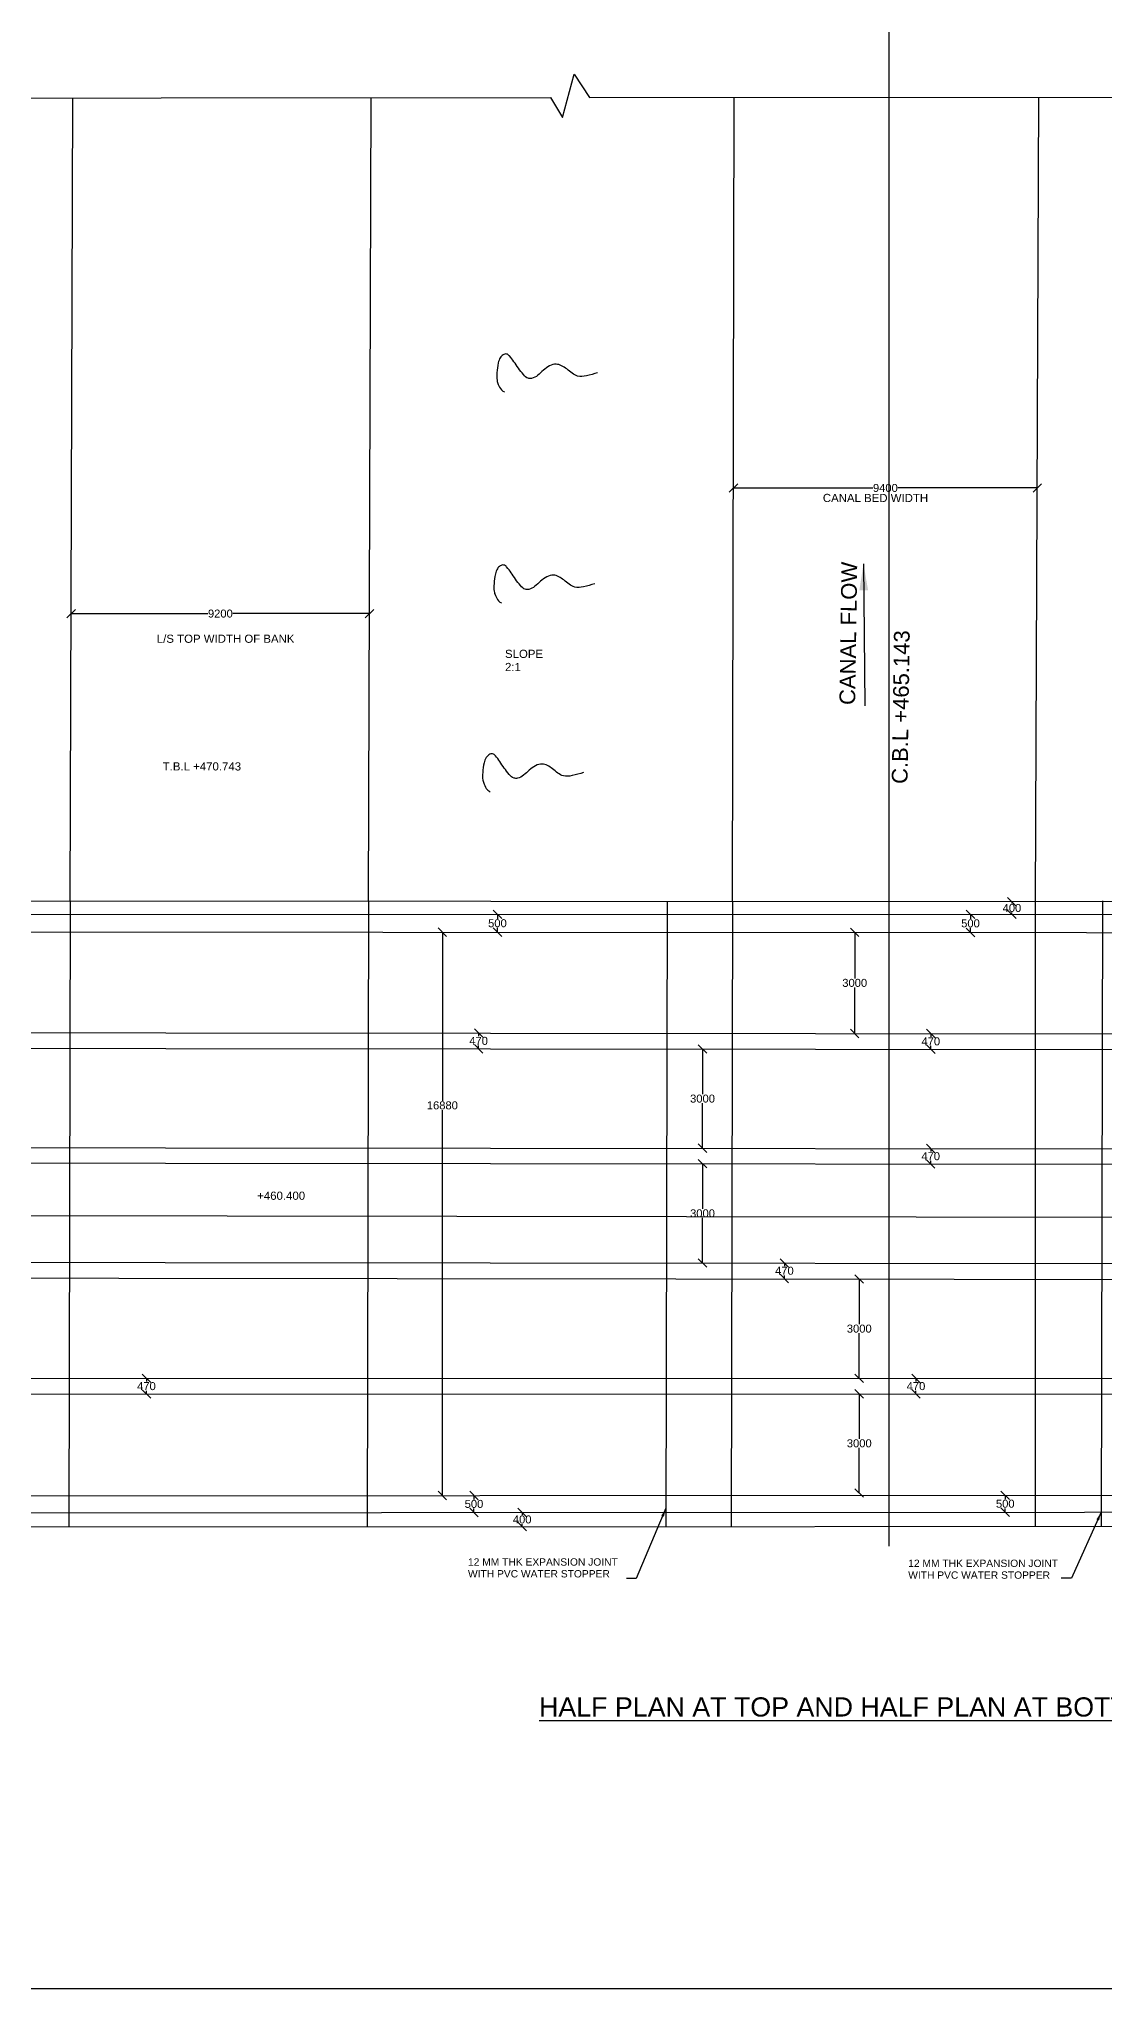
# Model space of a CAD drawing. Header units: metres. Extents: x 19593 to 20495, y 19582 to 20217.
# Drawn here: x 19874.1 to 20073.8, y 19581.8 to 19947.4 of the extents above; entities that cross this region are included whole.
import ezdxf

# ---------------------------------------------------------------- set-up
doc = ezdxf.new("R2010")
doc.units = ezdxf.units.M
doc.header["$MEASUREMENT"] = 0
doc.layers.add('DRAWING', color=2, linetype='Continuous')
doc.layers.add('TEXT', color=255, linetype='Continuous')
doc.styles.get("Standard").update_dxf_attribs({"font": 'arial.ttf'})
doc.dimstyles.get("Standard").update_dxf_attribs({"dimtxt": 1.5, "dimasz": 1.6, "dimexe": 0.18, "dimexo": 0.0625, "dimgap": 0.09, "dimtad": 0, "dimtih": 1, "dimtoh": 1, "dimdec": 4, "dimzin": 0, "dimdsep": 46, "dimtxsty": 'Standard', "dimblk": 'OBLIQUE', "dimcen": 0.09, "dimse1": 1, "dimse2": 1, "dimadec": 0, "dimazin": 0, "dimtfac": 1, "dimtdec": 4, "dimtofl": 0, "dimtmove": 0, "dimatfit": 3, "dimfxl": 1, "dimtolj": 1, "dimtzin": 0, "dimarcsym": 0})

# ---------------------------------------------------------------- blocks, each defined once
blk = doc.blocks.new('_Oblique')
at = {"color": 0, "linetype": 'ByBlock', "lineweight": -2}
blk.add_line((-0.5, -0.5), (0.5, 0.5), dxfattribs=at)
blk = doc.blocks.new('*D96')
at = {"layer": 'Defpoints', "color": 0, "transparency": 16777216}
for p in [(19949.57, 19779.93), (19949.76, 19779.93), (19949.53, 19674.34)]:
    blk.add_point(p, dxfattribs=at)
at = {"layer": 'DRAWING', "color": 0, "lineweight": -2, "transparency": 16777216}
for p, q in [((19949.76, 19779.93), (19949.76, 19748.32)), ((19949.76, 19674.34), (19949.76, 19746.61))]:
    blk.add_line(p, q, dxfattribs=at)
at = {"layer": 'DRAWING', "color": 0, "lineweight": -2, "transparency": 16777216, "xscale": 1.6, "yscale": 1.6, "zscale": 1.6}
for p, rotation in [((19949.76, 19779.93), 90), ((19949.76, 19674.34), 270)]:
    blk.add_blockref('_Oblique', p, dxfattribs=dict(at, rotation=rotation))
at = {"layer": 'DRAWING', "color": 0, "transparency": 16777216, "insert": (19949.76, 19747.47), "char_height": 1.5, "attachment_point": 5}
blk.add_mtext('\\A1;16880', dxfattribs=at)
blk = doc.blocks.new('*D97')
at = {"layer": 'Defpoints', "color": 0, "transparency": 16777216}
for p in [(19955.69, 19674.34), (19955.69, 19674.34), (19955.7, 19671.17)]:
    blk.add_point(p, dxfattribs=at)
at = {"layer": 'DRAWING', "color": 0, "lineweight": -2, "transparency": 16777216}
for p, q in [((19955.69, 19674.34), (19955.69, 19673.61)), ((19955.69, 19671.17), (19955.69, 19671.9))]:
    blk.add_line(p, q, dxfattribs=at)
at = {"layer": 'DRAWING', "color": 0, "lineweight": -2, "transparency": 16777216, "xscale": 1.6, "yscale": 1.6, "zscale": 1.6}
for p, rotation in [((19955.69, 19674.34), 90), ((19955.69, 19671.17), 270)]:
    blk.add_blockref('_Oblique', p, dxfattribs=dict(at, rotation=rotation))
at = {"layer": 'DRAWING', "color": 0, "transparency": 16777216, "insert": (19955.69, 19672.76), "char_height": 1.5, "attachment_point": 5}
blk.add_mtext('\\A1;500', dxfattribs=at)
blk = doc.blocks.new('*D98')
at = {"layer": 'Defpoints', "color": 0, "transparency": 16777216}
for p in [(19964.73, 19671.17), (19964.73, 19668.53), (19964.73, 19668.53)]:
    blk.add_point(p, dxfattribs=at)
at = {"layer": 'DRAWING', "color": 0, "lineweight": -2, "transparency": 16777216}
for p, q in [((19964.73, 19671.17), (19964.73, 19670.71)), ((19964.73, 19668.53), (19964.73, 19668.99))]:
    blk.add_line(p, q, dxfattribs=at)
at = {"layer": 'DRAWING', "color": 0, "lineweight": -2, "transparency": 16777216, "xscale": 1.6, "yscale": 1.6, "zscale": 1.6}
for p, rotation in [((19964.73, 19671.17), 90), ((19964.73, 19668.53), 270)]:
    blk.add_blockref('_Oblique', p, dxfattribs=dict(at, rotation=rotation))
at = {"layer": 'DRAWING', "color": 0, "transparency": 16777216, "insert": (19964.73, 19669.85), "char_height": 1.5, "attachment_point": 5}
blk.add_mtext('\\A1;400', dxfattribs=at)
blk = doc.blocks.new('*D99')
at = {"layer": 'Defpoints', "color": 0, "transparency": 16777216}
for p in [(19894.99, 19696.31), (19894.27, 19693.37), (19894.99, 19693.37)]:
    blk.add_point(p, dxfattribs=at)
at = {"layer": 'DRAWING', "color": 0, "lineweight": -2, "transparency": 16777216}
for p, q in [((19894.27, 19696.31), (19894.27, 19695.7)), ((19894.27, 19693.37), (19894.27, 19693.99))]:
    blk.add_line(p, q, dxfattribs=at)
at = {"layer": 'DRAWING', "color": 0, "lineweight": -2, "transparency": 16777216, "xscale": 1.6, "yscale": 1.6, "zscale": 1.6}
for p, rotation in [((19894.27, 19696.31), 90), ((19894.27, 19693.37), 270)]:
    blk.add_blockref('_Oblique', p, dxfattribs=dict(at, rotation=rotation))
at = {"layer": 'DRAWING', "color": 0, "transparency": 16777216, "insert": (19894.27, 19694.84), "char_height": 1.5, "attachment_point": 5}
blk.add_mtext('\\A1;470', dxfattribs=at)
blk = doc.blocks.new('*D101')
at = {"layer": 'Defpoints', "color": 0, "transparency": 16777216}
for p in [(19956.52, 19761.04), (19956.52, 19758.09), (19956.56, 19758.09)]:
    blk.add_point(p, dxfattribs=at)
at = {"layer": 'DRAWING', "color": 0, "lineweight": -2, "transparency": 16777216}
for p, q in [((19956.56, 19761.04), (19956.56, 19760.42)), ((19956.56, 19758.09), (19956.56, 19758.71))]:
    blk.add_line(p, q, dxfattribs=at)
at = {"layer": 'DRAWING', "color": 0, "lineweight": -2, "transparency": 16777216, "xscale": 1.6, "yscale": 1.6, "zscale": 1.6}
for p, rotation in [((19956.56, 19761.04), 90), ((19956.56, 19758.09), 270)]:
    blk.add_blockref('_Oblique', p, dxfattribs=dict(at, rotation=rotation))
at = {"layer": 'DRAWING', "color": 0, "transparency": 16777216, "insert": (19956.56, 19759.56), "char_height": 1.5, "attachment_point": 5}
blk.add_mtext('\\A1;470', dxfattribs=at)
blk = doc.blocks.new('*D102')
at = {"layer": 'Defpoints', "color": 0, "transparency": 16777216}
for p in [(19960.06, 19783.29), (19960.09, 19783.29), (19960.06, 19779.93)]:
    blk.add_point(p, dxfattribs=at)
at = {"layer": 'DRAWING', "color": 0, "lineweight": -2, "transparency": 16777216}
for p, q in [((19960.09, 19783.29), (19960.09, 19782.47)), ((19960.09, 19779.93), (19960.09, 19780.75))]:
    blk.add_line(p, q, dxfattribs=at)
at = {"layer": 'DRAWING', "color": 0, "lineweight": -2, "transparency": 16777216, "xscale": 1.6, "yscale": 1.6, "zscale": 1.6}
for p, rotation in [((19960.09, 19783.29), 90), ((19960.09, 19779.93), 270)]:
    blk.add_blockref('_Oblique', p, dxfattribs=dict(at, rotation=rotation))
at = {"layer": 'DRAWING', "color": 0, "transparency": 16777216, "insert": (19960.09, 19781.61), "char_height": 1.5, "attachment_point": 5}
blk.add_mtext('\\A1;500', dxfattribs=at)
blk = doc.blocks.new('*D103')
at = {"layer": 'Defpoints', "color": 0, "transparency": 16777216}
for p in [(20002.07, 19758.04), (19998.55, 19739.44), (20002.05, 19739.44)]:
    blk.add_point(p, dxfattribs=at)
at = {"layer": 'DRAWING', "color": 0, "lineweight": -2, "transparency": 16777216}
for p, q in [((19998.55, 19758.04), (19998.55, 19749.59)), ((19998.55, 19739.44), (19998.55, 19747.88))]:
    blk.add_line(p, q, dxfattribs=at)
at = {"layer": 'DRAWING', "color": 0, "lineweight": -2, "transparency": 16777216, "xscale": 1.6, "yscale": 1.6, "zscale": 1.6}
for p, rotation in [((19998.55, 19758.04), 90), ((19998.55, 19739.44), 270)]:
    blk.add_blockref('_Oblique', p, dxfattribs=dict(at, rotation=rotation))
at = {"layer": 'DRAWING', "color": 0, "transparency": 16777216, "insert": (19998.55, 19748.74), "char_height": 1.5, "attachment_point": 5}
blk.add_mtext('\\A1;3000', dxfattribs=at)
blk = doc.blocks.new('*D104')
at = {"layer": 'Defpoints', "color": 0, "transparency": 16777216}
for p in [(19998.55, 19736.54), (19998.53, 19717.93), (19998.55, 19717.93)]:
    blk.add_point(p, dxfattribs=at)
at = {"layer": 'DRAWING', "color": 0, "lineweight": -2, "transparency": 16777216}
for p, q in [((19998.55, 19736.54), (19998.55, 19728.09)), ((19998.55, 19717.93), (19998.55, 19726.38))]:
    blk.add_line(p, q, dxfattribs=at)
at = {"layer": 'DRAWING', "color": 0, "lineweight": -2, "transparency": 16777216, "xscale": 1.6, "yscale": 1.6, "zscale": 1.6}
for p, rotation in [((19998.55, 19736.54), 90), ((19998.55, 19717.93), 270)]:
    blk.add_blockref('_Oblique', p, dxfattribs=dict(at, rotation=rotation))
at = {"layer": 'DRAWING', "color": 0, "transparency": 16777216, "insert": (19998.55, 19727.23), "char_height": 1.5, "attachment_point": 5}
blk.add_mtext('\\A1;3000', dxfattribs=at)
blk = doc.blocks.new('*D105')
at = {"layer": 'Defpoints', "color": 0, "transparency": 16777216}
for p in [(19880.15, 19839.95), (19936.11, 19839.77), (19936.11, 19839.66)]:
    blk.add_point(p, dxfattribs=at)
at = {"layer": 'DRAWING', "color": 0, "lineweight": -2, "transparency": 16777216}
for p, q in [((19880.15, 19839.66), (19905.8, 19839.66)), ((19936.11, 19839.66), (19910.46, 19839.66))]:
    blk.add_line(p, q, dxfattribs=at)
at = {"layer": 'DRAWING', "color": 0, "lineweight": -2, "transparency": 16777216, "xscale": 1.6, "yscale": 1.6, "zscale": 1.6, "rotation": 180}
blk.add_blockref('_Oblique', (19880.15, 19839.66), dxfattribs=at)
at = {"layer": 'DRAWING', "color": 0, "lineweight": -2, "transparency": 16777216, "xscale": 1.6, "yscale": 1.6, "zscale": 1.6}
blk.add_blockref('_Oblique', (19936.11, 19839.66), dxfattribs=at)
at = {"layer": 'DRAWING', "color": 0, "transparency": 16777216, "insert": (19908.13, 19839.66), "char_height": 1.5, "attachment_point": 5}
blk.add_mtext('\\A1;9200', dxfattribs=at)
blk = doc.blocks.new('*D106')
at = {"layer": 'Defpoints', "color": 0, "transparency": 16777216}
for p in [(20004.35, 19863.21), (20061.33, 19863.21), (20061.33, 19862.98)]:
    blk.add_point(p, dxfattribs=at)
at = {"layer": 'DRAWING', "color": 0, "lineweight": -2, "transparency": 16777216}
for p, q in [((20004.35, 19863.21), (20030.51, 19863.21)), ((20061.33, 19863.21), (20035.17, 19863.21))]:
    blk.add_line(p, q, dxfattribs=at)
at = {"layer": 'DRAWING', "color": 0, "lineweight": -2, "transparency": 16777216, "xscale": 1.6, "yscale": 1.6, "zscale": 1.6, "rotation": 180}
blk.add_blockref('_Oblique', (20004.35, 19863.21), dxfattribs=at)
at = {"layer": 'DRAWING', "color": 0, "lineweight": -2, "transparency": 16777216, "xscale": 1.6, "yscale": 1.6, "zscale": 1.6}
blk.add_blockref('_Oblique', (20061.33, 19863.21), dxfattribs=at)
at = {"layer": 'DRAWING', "color": 0, "transparency": 16777216, "insert": (20032.84, 19863.21), "char_height": 1.5, "attachment_point": 5}
blk.add_mtext('\\A1;9400', dxfattribs=at)
blk = doc.blocks.new('*D107')
at = {"layer": 'Defpoints', "color": 0, "transparency": 16777216}
for p in [(20027.09, 19779.91), (20027.14, 19779.91), (20027.13, 19760.96)]:
    blk.add_point(p, dxfattribs=at)
at = {"layer": 'DRAWING', "color": 0, "lineweight": -2, "transparency": 16777216}
for p, q in [((20027.09, 19779.91), (20027.09, 19771.29)), ((20027.09, 19760.96), (20027.09, 19769.58))]:
    blk.add_line(p, q, dxfattribs=at)
at = {"layer": 'DRAWING', "color": 0, "lineweight": -2, "transparency": 16777216, "xscale": 1.6, "yscale": 1.6, "zscale": 1.6}
for p, rotation in [((20027.09, 19779.91), 90), ((20027.09, 19760.96), 270)]:
    blk.add_blockref('_Oblique', p, dxfattribs=dict(at, rotation=rotation))
at = {"layer": 'DRAWING', "color": 0, "transparency": 16777216, "insert": (20027.09, 19770.43), "char_height": 1.5, "attachment_point": 5}
blk.add_mtext('\\A1;3000', dxfattribs=at)
blk = doc.blocks.new('*D108')
at = {"layer": 'Defpoints', "color": 0, "transparency": 16777216}
for p in [(20041.36, 19760.95), (20041.36, 19760.95), (20041.36, 19758)]:
    blk.add_point(p, dxfattribs=at)
at = {"layer": 'DRAWING', "color": 0, "lineweight": -2, "transparency": 16777216}
for p, q in [((20041.36, 19760.95), (20041.36, 19760.33)), ((20041.36, 19758), (20041.36, 19758.62))]:
    blk.add_line(p, q, dxfattribs=at)
at = {"layer": 'DRAWING', "color": 0, "lineweight": -2, "transparency": 16777216, "xscale": 1.6, "yscale": 1.6, "zscale": 1.6}
for p, rotation in [((20041.36, 19760.95), 90), ((20041.36, 19758), 270)]:
    blk.add_blockref('_Oblique', p, dxfattribs=dict(at, rotation=rotation))
at = {"layer": 'DRAWING', "color": 0, "transparency": 16777216, "insert": (20041.36, 19759.47), "char_height": 1.5, "attachment_point": 5}
blk.add_mtext('\\A1;470', dxfattribs=at)
blk = doc.blocks.new('*D109')
at = {"layer": 'Defpoints', "color": 0, "transparency": 16777216}
for p in [(20041.34, 19739.39), (20041.34, 19736.49), (20041.34, 19736.49)]:
    blk.add_point(p, dxfattribs=at)
at = {"layer": 'DRAWING', "color": 0, "lineweight": -2, "transparency": 16777216}
for p, q in [((20041.34, 19739.39), (20041.34, 19738.8)), ((20041.34, 19736.49), (20041.34, 19737.09))]:
    blk.add_line(p, q, dxfattribs=at)
at = {"layer": 'DRAWING', "color": 0, "lineweight": -2, "transparency": 16777216, "xscale": 1.6, "yscale": 1.6, "zscale": 1.6}
for p, rotation in [((20041.34, 19739.39), 90), ((20041.34, 19736.49), 270)]:
    blk.add_blockref('_Oblique', p, dxfattribs=dict(at, rotation=rotation))
at = {"layer": 'DRAWING', "color": 0, "transparency": 16777216, "insert": (20041.34, 19737.94), "char_height": 1.5, "attachment_point": 5}
blk.add_mtext('\\A1;470', dxfattribs=at)
blk = doc.blocks.new('*D110')
at = {"layer": 'Defpoints', "color": 0, "transparency": 16777216}
for p in [(20048.77, 19783.29), (20048.77, 19779.9), (20048.8, 19779.9)]:
    blk.add_point(p, dxfattribs=at)
at = {"layer": 'DRAWING', "color": 0, "lineweight": -2, "transparency": 16777216}
for p, q in [((20048.8, 19783.29), (20048.8, 19782.45)), ((20048.8, 19779.9), (20048.8, 19780.74))]:
    blk.add_line(p, q, dxfattribs=at)
at = {"layer": 'DRAWING', "color": 0, "lineweight": -2, "transparency": 16777216, "xscale": 1.6, "yscale": 1.6, "zscale": 1.6}
for p, rotation in [((20048.8, 19783.29), 90), ((20048.8, 19779.9), 270)]:
    blk.add_blockref('_Oblique', p, dxfattribs=dict(at, rotation=rotation))
at = {"layer": 'DRAWING', "color": 0, "transparency": 16777216, "insert": (20048.8, 19781.59), "char_height": 1.5, "attachment_point": 5}
blk.add_mtext('\\A1;500', dxfattribs=at)
blk = doc.blocks.new('*D111')
at = {"layer": 'Defpoints', "color": 0, "transparency": 16777216}
for p in [(20056.57, 19785.65), (20056.57, 19785.65), (20056.57, 19783.29)]:
    blk.add_point(p, dxfattribs=at)
at = {"layer": 'DRAWING', "color": 0, "lineweight": -2, "transparency": 16777216}
for p, q in [((20056.57, 19785.65), (20056.57, 19785.32)), ((20056.57, 19783.29), (20056.57, 19783.61))]:
    blk.add_line(p, q, dxfattribs=at)
at = {"layer": 'DRAWING', "color": 0, "lineweight": -2, "transparency": 16777216, "xscale": 1.6, "yscale": 1.6, "zscale": 1.6}
for p, rotation in [((20056.57, 19785.65), 90), ((20056.57, 19783.29), 270)]:
    blk.add_blockref('_Oblique', p, dxfattribs=dict(at, rotation=rotation))
at = {"layer": 'DRAWING', "color": 0, "transparency": 16777216, "insert": (20056.57, 19784.47), "char_height": 1.5, "attachment_point": 5}
blk.add_mtext('\\A1;400', dxfattribs=at)
blk = doc.blocks.new('*D112')
at = {"layer": 'Defpoints', "color": 0, "transparency": 16777216}
for p in [(20031.46, 19714.92), (20027.94, 19696.32), (20031.44, 19696.32)]:
    blk.add_point(p, dxfattribs=at)
at = {"layer": 'DRAWING', "color": 0, "lineweight": -2, "transparency": 16777216}
for p, q in [((20027.94, 19714.92), (20027.94, 19706.48)), ((20027.94, 19696.32), (20027.94, 19704.76))]:
    blk.add_line(p, q, dxfattribs=at)
at = {"layer": 'DRAWING', "color": 0, "lineweight": -2, "transparency": 16777216, "xscale": 1.6, "yscale": 1.6, "zscale": 1.6}
for p, rotation in [((20027.94, 19714.92), 90), ((20027.94, 19696.32), 270)]:
    blk.add_blockref('_Oblique', p, dxfattribs=dict(at, rotation=rotation))
at = {"layer": 'DRAWING', "color": 0, "transparency": 16777216, "insert": (20027.94, 19705.62), "char_height": 1.5, "attachment_point": 5}
blk.add_mtext('\\A1;3000', dxfattribs=at)
blk = doc.blocks.new('*D113')
at = {"layer": 'Defpoints', "color": 0, "transparency": 16777216}
for p in [(20027.94, 19693.42), (20027.92, 19674.81), (20027.94, 19674.81)]:
    blk.add_point(p, dxfattribs=at)
at = {"layer": 'DRAWING', "color": 0, "lineweight": -2, "transparency": 16777216}
for p, q in [((20027.94, 19693.42), (20027.94, 19684.97)), ((20027.94, 19674.81), (20027.94, 19683.26))]:
    blk.add_line(p, q, dxfattribs=at)
at = {"layer": 'DRAWING', "color": 0, "lineweight": -2, "transparency": 16777216, "xscale": 1.6, "yscale": 1.6, "zscale": 1.6}
for p, rotation in [((20027.94, 19693.42), 90), ((20027.94, 19674.81), 270)]:
    blk.add_blockref('_Oblique', p, dxfattribs=dict(at, rotation=rotation))
at = {"layer": 'DRAWING', "color": 0, "transparency": 16777216, "insert": (20027.94, 19684.12), "char_height": 1.5, "attachment_point": 5}
blk.add_mtext('\\A1;3000', dxfattribs=at)
blk = doc.blocks.new('*D114')
at = {"layer": 'Defpoints', "color": 0, "transparency": 16777216}
for p in [(20013.9, 19717.92), (20013.89, 19715.01), (20013.9, 19715.01)]:
    blk.add_point(p, dxfattribs=at)
at = {"layer": 'DRAWING', "color": 0, "lineweight": -2, "transparency": 16777216}
for p, q in [((20013.9, 19717.92), (20013.9, 19717.32)), ((20013.9, 19715.01), (20013.9, 19715.61))]:
    blk.add_line(p, q, dxfattribs=at)
at = {"layer": 'DRAWING', "color": 0, "lineweight": -2, "transparency": 16777216, "xscale": 1.6, "yscale": 1.6, "zscale": 1.6}
for p, rotation in [((20013.9, 19717.92), 90), ((20013.9, 19715.01), 270)]:
    blk.add_blockref('_Oblique', p, dxfattribs=dict(at, rotation=rotation))
at = {"layer": 'DRAWING', "color": 0, "transparency": 16777216, "insert": (20013.9, 19716.47), "char_height": 1.5, "attachment_point": 5}
blk.add_mtext('\\A1;470', dxfattribs=at)
blk = doc.blocks.new('*D115')
at = {"layer": 'Defpoints', "color": 0, "transparency": 16777216}
for p in [(20038.58, 19696.29), (20038.58, 19693.39), (20038.58, 19693.39)]:
    blk.add_point(p, dxfattribs=at)
at = {"layer": 'DRAWING', "color": 0, "lineweight": -2, "transparency": 16777216}
for p, q in [((20038.58, 19696.29), (20038.58, 19695.7)), ((20038.58, 19693.39), (20038.58, 19693.99))]:
    blk.add_line(p, q, dxfattribs=at)
at = {"layer": 'DRAWING', "color": 0, "lineweight": -2, "transparency": 16777216, "xscale": 1.6, "yscale": 1.6, "zscale": 1.6}
for p, rotation in [((20038.58, 19696.29), 90), ((20038.58, 19693.39), 270)]:
    blk.add_blockref('_Oblique', p, dxfattribs=dict(at, rotation=rotation))
at = {"layer": 'DRAWING', "color": 0, "transparency": 16777216, "insert": (20038.58, 19694.84), "char_height": 1.5, "attachment_point": 5}
blk.add_mtext('\\A1;470', dxfattribs=at)
blk = doc.blocks.new('*D116')
at = {"layer": 'Defpoints', "color": 0, "transparency": 16777216}
for p in [(20055.32, 19674.39), (20055.31, 19671.21), (20055.32, 19671.21)]:
    blk.add_point(p, dxfattribs=at)
at = {"layer": 'DRAWING', "color": 0, "lineweight": -2, "transparency": 16777216}
for p, q in [((20055.32, 19674.39), (20055.32, 19673.65)), ((20055.32, 19671.21), (20055.32, 19671.94))]:
    blk.add_line(p, q, dxfattribs=at)
at = {"layer": 'DRAWING', "color": 0, "lineweight": -2, "transparency": 16777216, "xscale": 1.6, "yscale": 1.6, "zscale": 1.6}
for p, rotation in [((20055.32, 19674.39), 90), ((20055.32, 19671.21), 270)]:
    blk.add_blockref('_Oblique', p, dxfattribs=dict(at, rotation=rotation))
at = {"layer": 'DRAWING', "color": 0, "transparency": 16777216, "insert": (20055.32, 19672.8), "char_height": 1.5, "attachment_point": 5}
blk.add_mtext('\\A1;500', dxfattribs=at)

msp = doc.modelspace()

# ---------------------------------------------------------------- linework, layer by layer
at = {"layer": 'DRAWING'}
msp.add_lwpolyline([(19593.16253, 20216.99396), (20495.05055, 20216.99396), (20495.05055, 19581.83765), (19593.16253, 19581.83765)], close=True, dxfattribs=at)
msp.add_lwpolyline([(20033.4823, 20052.84458), (20033.4823, 19664.86883)], dxfattribs=at)
msp.add_lwpolyline([(20033.4823, 20052.84458), (20033.4823, 19664.86883)], dxfattribs=at)
at = {"layer": 'DRAWING', "color": 0}
for points in [[(19603.54342, 19582.91293), (19604.11326, 19648.58879), (19606.31054, 19648.58879), (19602.19064, 19650.21024), (19604.13823, 19650.35991), (19604.73457, 19773.62085), (19602.12909, 19773.71816), (19607.31571, 19775.29942), (19604.68587, 19775.51837), (19604.9752, 19936.07461), (19970.05054, 19936.39205), (19972.32006, 19932.66711), (19974.49694, 19940.81108), (19977.34542, 19936.41518), (20111.07773, 19936.45492), (20113.41441, 19932.65138), (20115.56979, 19941.0232), (20118.22877, 19936.47505), (20363.81919, 19936.01554), (20362.95536, 19582.12405)], [(20004.18713, 19785.7822), (20004.51002, 19936.42326)], [(20060.96821, 19668.56433), (20061.01883, 19785.64365), (20061.61667, 19936.44023)], [(19806.52875, 19779.9819), (20202.60954, 19779.84418), (20296.45421, 19820.00034), (20297.07102, 19936.14043)], [(19879.99302, 19785.73846), (19880.43683, 19936.31413)], [(19935.93201, 19785.75493), (19936.42372, 19936.36281)], [(19688.29294, 19864.53536), (19688.5037, 19823.02259), (19807.0272, 19783.16538), (19836.95545, 19783.29797), (20202.54788, 19783.28257)], [(19836.97624, 19785.7405), (19836.62718, 19668.47469), (20202.42462, 19668.62085), (20202.54719, 19785.58246), (19836.97624, 19785.7405)], [(19879.99298, 19785.72191), (19879.72803, 19668.49191)], [(19935.93201, 19785.75493), (19935.66704, 19668.51426)], [(19991.94571, 19785.77731), (19991.68074, 19668.53665)], [(20004.18713, 19785.7822), (20003.92216, 19668.54154)], [(20073.57892, 19785.80993), (20073.31395, 19668.56926)], [(19836.90308, 19761.16305), (20202.5212, 19760.77993)], [(19836.89429, 19758.21243), (20202.51241, 19757.82931)], [(19836.83892, 19739.60838), (20202.49861, 19739.22521)], [(19836.83028, 19736.70707), (20202.49557, 19736.32389)], [(19836.7749, 19718.10127), (20202.47607, 19717.71806)], [(19836.76603, 19715.12136), (20202.47295, 19714.73814)], [(19836.71006, 19696.31828), (20202.4536, 19696.27285)], [(19836.70132, 19693.38296), (20202.45051, 19693.3268)], [(19684.51498, 19632.7203), (19806.2646, 19674.27857), (20107.17726, 19674.40955), (20202.40209, 19674.29929), (20296.29903, 19632.45868), (20296.14965, 19586.09098)], [(19687.29567, 19588.84001), (19687.6336, 19630.38006), (19806.44159, 19671.11821), (20202.01223, 19671.25995), (20293.20577, 19630.33032), (20293.04851, 19586.16548)]]:
    msp.add_lwpolyline(points, dxfattribs=at)
for points in [[(19978.88274, 19884.82422), (19976.76912, 19884.24635), (19975.12771, 19884.19015), (19973.07305, 19885.52713), (19971.12526, 19886.41606), (19968.70923, 19885.27534), (19966.49536, 19883.75473), (19965.85151, 19883.77278), (19964.95379, 19884.47347), (19963.18143, 19886.88281), (19962.36254, 19887.95694), (19961.83199, 19888.32089), (19961.14857, 19888.14893), (19960.62102, 19887.6216), (19960.24718, 19886.64516), (19959.99453, 19884.82164), (19960.0086, 19883.3907), (19960.24901, 19882.6347), (19960.83532, 19881.63626), (19961.41003, 19881.15404)], [(19978.3403, 19845.27223), (19976.22668, 19844.69436), (19974.58527, 19844.63816), (19972.5306, 19845.97514), (19970.58282, 19846.86408), (19968.16678, 19845.72335), (19965.95292, 19844.20275), (19965.30907, 19844.22079), (19964.41134, 19844.92149), (19962.63898, 19847.33082), (19961.8201, 19848.40496), (19961.28954, 19848.76891), (19960.60612, 19848.59694), (19960.07857, 19848.06962), (19959.70474, 19847.09317), (19959.45208, 19845.26966), (19959.46615, 19843.83871), (19959.70656, 19843.08272), (19960.29288, 19842.08427), (19960.86758, 19841.60205)], [(19976.22824, 19809.87041), (19974.11463, 19809.29254), (19972.47322, 19809.23633), (19970.41855, 19810.57332), (19968.47077, 19811.46225), (19966.05473, 19810.32152), (19963.84086, 19808.80092), (19963.19702, 19808.81897), (19962.29929, 19809.51966), (19960.52693, 19811.929), (19959.70805, 19813.00313), (19959.17749, 19813.36708), (19958.49407, 19813.19512), (19957.96652, 19812.66779), (19957.59269, 19811.69135), (19957.34003, 19809.86783), (19957.3541, 19808.43689), (19957.59451, 19807.68089), (19958.18082, 19806.68244), (19958.75553, 19806.20023)]]:
    msp.add_spline(points, degree=3, dxfattribs=at)

# ---------------------------------------------------------------- texts
at = {"layer": 'TEXT'}
for s, height, p in [('CANAL BED WIDTH', 1.5324237, (20021.11279, 19860.5721)), ('L/S TOP WIDTH OF BANK', 1.5324237, (19896.21558, 19834.18977)), ('SLOPE ', 1.532424, (19961.5118, 19831.35086)), ('2:1', 1.532424, (19961.5118, 19828.88915)), ('T.B.L +470.743', 1.5324237, (19897.31652, 19810.25409)), ('+460.400', 1.532424, (19915.03611, 19729.77594)), ('12 MM THK EXPANSION JOINT', 1.3764201, (19954.56633, 19661.19919)), ('12 MM THK EXPANSION JOINT', 1.3764201, (20037.12303, 19660.95188)), ('WITH PVC WATER STOPPER', 1.3764201, (19954.56633, 19658.98809)), ('WITH PVC WATER STOPPER', 1.3764201, (20037.12303, 19658.74078)), ('%%UHALF PLAN AT TOP AND HALF PLAN AT BOTTOM', 3.5951348, (19967.89124, 19632.91546))]:
    msp.add_text(s, height=height, dxfattribs=at).set_placement(p)
for s, height, p in [('CANAL FLOW', 2.954886, (20027.1722, 19822.5149)), ('C.B.L +465.143', 2.9548862, (20036.98642, 19807.71567))]:
    msp.add_text(s, height=height, rotation=89.1606369, dxfattribs=at).set_placement(p)

# ---------------------------------------------------------------- dimensions: what is measured, and where the dimension line sits
at = {"layer": 'DRAWING'}
for base, p1, p2, text, picture, middle in [((20061.32545, 19863.21013), (20004.35309, 19863.21033), (20061.32545, 19862.98446), '9400', '*D106', (20032.83927, 19863.21013)), ((19936.10836, 19839.65933), (19880.15281, 19839.95206), (19936.10836, 19839.76937), '9200', '*D105', (19908.13058, 19839.65933))]:
    dim = msp.add_linear_dim(base=base, p1=p1, p2=p2, text=text, dimstyle='Standard', dxfattribs=at)
    dim.commit()
    dim.dimension.update_dxf_attribs({"geometry": picture, "text_midpoint": middle})
for base, p1, p2, text, picture, middle in [((19960.08697, 19783.29279), (19960.05514, 19779.92852), (19960.05529, 19783.29279), '500', '*D102', (19960.08697, 19781.61065)), ((20048.80097, 19779.89767), (20048.76951, 19783.28905), (20048.76833, 19779.89767), '500', '*D110', (20048.80097, 19781.59336)), ((20056.57276, 19785.64557), (20056.57174, 19783.28872), (20056.57276, 19785.64557), '400', '*D111', (20056.57276, 19784.46714)), ((20027.09398, 19779.90519), (20027.13461, 19760.96371), (20027.1412, 19779.90519), '3000', '*D107', (20027.09398, 19770.43445)), ((19956.5644, 19758.08708), (19956.52335, 19761.0377), (19956.52025, 19758.08708), '470', '*D101', (19956.5644, 19759.56239)), ((20041.36481, 19760.9488), (20041.36172, 19757.99817), (20041.36481, 19760.9488), '470', '*D108', (20041.36481, 19759.47349)), ((19998.55407, 19739.43526), (20002.06916, 19758.03935), (20002.04966, 19739.43526), '3000', '*D103', (19998.55407, 19748.7373)), ((20041.34222, 19736.49276), (20041.34222, 19739.39408), (20041.33918, 19736.49276), '470', '*D109', (20041.34222, 19737.94342)), ((19998.55407, 19717.93176), (19998.55407, 19736.5376), (19998.53457, 19717.93176), '3000', '*D104', (19998.55407, 19727.23468)), ((20013.89731, 19715.01435), (20013.89731, 19717.91567), (20013.89427, 19715.01435), '470', '*D114', (20013.89731, 19716.46501)), ((20027.94052, 19696.31694), (20031.45561, 19714.92103), (20031.43612, 19696.31694), '3000', '*D112', (20027.94052, 19705.61899)), ((19894.26686, 19693.37401), (19894.9909, 19696.31104), (19894.99045, 19693.37401), '470', '*D99', (19894.26686, 19694.84252)), ((20038.57976, 19693.39188), (20038.57976, 19696.2932), (20038.57672, 19693.39188), '470', '*D115', (20038.57976, 19694.84254)), ((20027.94052, 19674.81345), (20027.94052, 19693.41928), (20027.92103, 19674.81345), '3000', '*D113', (20027.94052, 19684.11637)), ((19955.69446, 19674.34361), (19955.69584, 19671.17169), (19955.69446, 19674.34361), '500', '*D97', (19955.69446, 19672.75765)), ((20055.31742, 19671.20739), (20055.31742, 19674.38698), (20055.31448, 19671.20739), '500', '*D116', (20055.31742, 19672.79718)), ((19964.72896, 19668.52588), (19964.7279, 19671.17493), (19964.72896, 19668.52588), '400', '*D98', (19964.72896, 19669.8504))]:
    dim = msp.add_linear_dim(base=base, p1=p1, p2=p2, angle=90, text=text, dimstyle='Standard', dxfattribs=at)
    dim.commit()
    dim.dimension.update_dxf_attribs({"geometry": picture, "text_midpoint": middle})
dim = msp.add_linear_dim(base=(19949.76353, 19779.93217), p1=(19949.52983, 19674.34093), p2=(19949.56655, 19779.93217), angle=90, text='16880', dimstyle='Standard', dxfattribs=at)
dim.commit()
dim.dimension.update_dxf_attribs({"geometry": '*D96', "text_midpoint": (19949.76353, 19747.46654), "dimtype": 160})

# ---------------------------------------------------------------- leaders
at = {"layer": 'DRAWING', "color": 2}
msp.add_leader([(19598.96264, 19736.29536), (19598.96264, 19727.20181), (20366.95748, 19726.13575)], dimstyle='Standard', override={"dimgap": 0.09, "dimtad": 0}, dxfattribs=at)
at = {"layer": 'DRAWING'}
for points in [[(19991.68844, 19671.94482), (19986.09724, 19658.77481), (19984.2799, 19658.77481)], [(20073.31992, 19671.21384), (20067.73942, 19658.86577), (20065.79283, 19658.86577)]]:
    msp.add_leader(points, dimstyle='Standard', override={"dimgap": 0.09, "dimtad": 0}, dxfattribs=at)
at = {"layer": 'TEXT'}
msp.add_leader([(20028.73266, 19849.00626), (20028.99765, 19822.36085)], dimstyle='Standard', override={"dimasz": 5, "dimgap": 0.09, "dimtad": 0}, dxfattribs=at)

doc.saveas('drawing.dxf')
